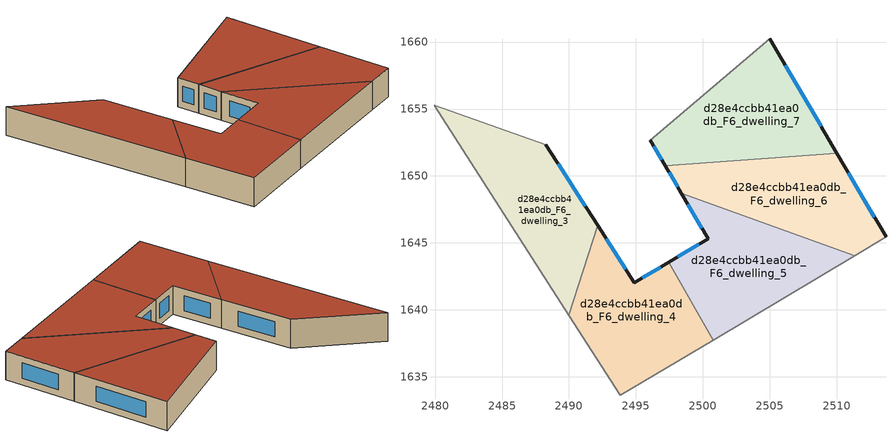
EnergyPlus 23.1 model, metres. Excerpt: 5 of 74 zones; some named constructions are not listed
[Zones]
d28e4ccbb41ea0db_F6_dwelling_3
 floor to d28e4ccbb41ea0db_F5_dwelling_3 (EU_floor_Construction): 2488.28,1652.32 2492.14,1646.31 2490,1639.59 2479.92,1655.3 z18
 wall outside (EU_wall_Construction): 2492.14,1646.31 2488.28,1652.32 z18:21
 wall to d28e4ccbb41ea0db_F6_dwelling_4 (EU_wall_Construction): 2490,1639.59 2492.14,1646.31 z18:21
 wall adiabatic (EU_wall_Construction): 2479.92,1655.3 2490,1639.59 z18:21
 wall to d28e4ccbb41ea0db_F6_dwelling_2 (EU_wall_Construction): 2488.28,1652.32 2479.92,1655.3 z18:21
 window (EU_Window_Construction): 2491.23,1647.72 2489.19,1650.91 z18.7:20.3
 roof outside (EU_roof_Construction): 2490,1639.59 2492.14,1646.31 2488.28,1652.32 2479.92,1655.3 z21
d28e4ccbb41ea0db_F6_dwelling_4
 floor to d28e4ccbb41ea0db_F5_dwelling_4 (EU_floor_Construction): 2497.44,1643.54 2500.77,1637.73 2493.84,1633.6 2490,1639.59 2492.14,1646.31 2494.89,1642.02 z18
 wall outside (EU_wall_Construction): 2497.44,1643.54 2494.89,1642.02 2492.14,1646.31 z18:21
 wall to d28e4ccbb41ea0db_F6_dwelling_5 (EU_wall_Construction): 2500.77,1637.73 2497.44,1643.54 z18:21
 wall adiabatic (EU_wall_Construction): 2490,1639.59 2493.84,1633.6 2500.77,1637.73 z18:21
 window (EU_Window_Construction): 2494.25,1643.03 2492.79,1645.3 / 2496.84,1643.18 2495.49,1642.38 z18.7:20.3
 roof outside (EU_roof_Construction): 2500.77,1637.73 2497.44,1643.54 2494.89,1642.02 2492.14,1646.31 2490,1639.59 2493.84,1633.6 z21
d28e4ccbb41ea0db_F6_dwelling_5
 floor to d28e4ccbb41ea0db_F5_dwelling_5 (EU_floor_Construction): 2511.35,1644.04 2500.77,1637.73 2497.44,1643.54 2500.4,1645.3 2498.41,1648.7 z18
 wall outside (EU_wall_Construction): 2498.41,1648.7 2500.4,1645.3 2497.44,1643.54 z18:21
 wall to d28e4ccbb41ea0db_F6_dwelling_6 (EU_wall_Construction): 2511.35,1644.04 2498.41,1648.7 z18:21
 wall adiabatic (EU_wall_Construction): 2500.77,1637.73 2511.35,1644.04 z18:21
 window (EU_Window_Construction): 2499.7,1644.89 2498.14,1643.95 / 2498.87,1647.9 2499.93,1646.1 z18.7:20.3
 roof outside (EU_roof_Construction): 2511.35,1644.04 2498.41,1648.7 2500.4,1645.3 2497.44,1643.54 2500.77,1637.73 z21
d28e4ccbb41ea0db_F6_dwelling_6
 floor to d28e4ccbb41ea0db_F5_dwelling_6 (EU_floor_Construction): 2510.01,1651.71 2513.69,1645.44 2511.35,1644.04 2498.41,1648.7 2497.2,1650.75 z18
 wall outside (EU_wall_Construction): 2497.2,1650.75 2498.41,1648.7 / 2513.69,1645.44 2510.01,1651.71 z18:21
 wall to d28e4ccbb41ea0db_F6_dwelling_7 (EU_wall_Construction): 2510.01,1651.71 2497.2,1650.75 z18:21
 wall adiabatic (EU_wall_Construction): 2511.35,1644.04 2513.69,1645.44 z18:21
 window (EU_Window_Construction): 2497.48,1650.27 2498.12,1649.18 / 2512.82,1646.91 2510.88,1650.24 z18.7:20.3
 roof outside (EU_roof_Construction): 2513.69,1645.44 2510.01,1651.71 2497.2,1650.75 2498.41,1648.7 2511.35,1644.04 z21
d28e4ccbb41ea0db_F6_dwelling_7
 floor to d28e4ccbb41ea0db_F5_dwelling_7 (EU_floor_Construction): 2504.99,1660.27 2510.01,1651.71 2497.2,1650.75 2496.07,1652.68 z18
 wall outside (EU_wall_Construction): 2496.07,1652.68 2497.2,1650.75 / 2510.01,1651.71 2504.99,1660.27 z18:21
 wall to d28e4ccbb41ea0db_F6_dwelling_8 (EU_wall_Construction): 2504.99,1660.27 2496.07,1652.68 z18:21
 window (EU_Window_Construction): 2496.34,1652.23 2496.94,1651.21 / 2508.83,1653.72 2506.17,1658.26 z18.7:20.3
 roof outside (EU_roof_Construction): 2510.01,1651.71 2504.99,1660.27 2496.07,1652.68 2497.2,1650.75 z21
[SCHEDULE:FILE] Column Number=1; Rows to Skip at Top=0; Number of Hours of Data=8760; Column Separator=Comma; Interpolate to Timestep=No; Minutes per Item=60; Adjust Schedule for Daylight Savings=Yes
Name | File
EU_Step8_GainSchedule_d28e4ccbb41ea0db_F0_dwelling_9_f000 | ../../schedules/d28e4ccbb41ea0db/d28e4ccbb41ea0db_F0_dwelling_9_f000_gain.csv
EU_Step8_GainSchedule_d28e4ccbb41ea0db_F0_dwelling_10_f000 | ../../schedules/d28e4ccbb41ea0db/d28e4ccbb41ea0db_F0_dwelling_10_f000_gain.csv
EU_Step8_GainSchedule_d28e4ccbb41ea0db_F1_dwelling_0_f000 | ../../schedules/d28e4ccbb41ea0db/d28e4ccbb41ea0db_F1_dwelling_0_f000_gain.csv
EU_Step8_GainSchedule_d28e4ccbb41ea0db_F1_dwelling_1_f000 | ../../schedules/d28e4ccbb41ea0db/d28e4ccbb41ea0db_F1_dwelling_1_f000_gain.csv
EU_Step8_GainSchedule_d28e4ccbb41ea0db_F1_dwelling_2_f000 | ../../schedules/d28e4ccbb41ea0db/d28e4ccbb41ea0db_F1_dwelling_2_f000_gain.csv
EU_Step8_GainSchedule_d28e4ccbb41ea0db_F1_dwelling_3_f000 | ../../schedules/d28e4ccbb41ea0db/d28e4ccbb41ea0db_F1_dwelling_3_f000_gain.csv
EU_Step8_GainSchedule_d28e4ccbb41ea0db_F1_dwelling_4_f000 | ../../schedules/d28e4ccbb41ea0db/d28e4ccbb41ea0db_F1_dwelling_4_f000_gain.csv
EU_Step8_GainSchedule_d28e4ccbb41ea0db_F1_dwelling_5_f000 | ../../schedules/d28e4ccbb41ea0db/d28e4ccbb41ea0db_F1_dwelling_5_f000_gain.csv
EU_Step8_GainSchedule_d28e4ccbb41ea0db_F1_dwelling_6_f000 | ../../schedules/d28e4ccbb41ea0db/d28e4ccbb41ea0db_F1_dwelling_6_f000_gain.csv
EU_Step8_GainSchedule_d28e4ccbb41ea0db_F1_dwelling_7_f000 | ../../schedules/d28e4ccbb41ea0db/d28e4ccbb41ea0db_F1_dwelling_7_f000_gain.csv
EU_Step8_GainSchedule_d28e4ccbb41ea0db_F1_dwelling_8_f000 | ../../schedules/d28e4ccbb41ea0db/d28e4ccbb41ea0db_F1_dwelling_8_f000_gain.csv
EU_Step8_GainSchedule_d28e4ccbb41ea0db_F1_dwelling_9_f000 | ../../schedules/d28e4ccbb41ea0db/d28e4ccbb41ea0db_F1_dwelling_9_f000_gain.csv
EU_Step8_GainSchedule_d28e4ccbb41ea0db_F1_dwelling_10_f000 | ../../schedules/d28e4ccbb41ea0db/d28e4ccbb41ea0db_F1_dwelling_10_f000_gain.csv
EU_Step8_GainSchedule_d28e4ccbb41ea0db_F2_dwelling_0_f000 | ../../schedules/d28e4ccbb41ea0db/d28e4ccbb41ea0db_F2_dwelling_0_f000_gain.csv
EU_Step8_GainSchedule_d28e4ccbb41ea0db_F2_dwelling_1_f000 | ../../schedules/d28e4ccbb41ea0db/d28e4ccbb41ea0db_F2_dwelling_1_f000_gain.csv
EU_Step8_GainSchedule_d28e4ccbb41ea0db_F2_dwelling_2_f000 | ../../schedules/d28e4ccbb41ea0db/d28e4ccbb41ea0db_F2_dwelling_2_f000_gain.csv
EU_Step8_GainSchedule_d28e4ccbb41ea0db_F2_dwelling_3_f000 | ../../schedules/d28e4ccbb41ea0db/d28e4ccbb41ea0db_F2_dwelling_3_f000_gain.csv
EU_Step8_GainSchedule_d28e4ccbb41ea0db_F2_dwelling_4_f000 | ../../schedules/d28e4ccbb41ea0db/d28e4ccbb41ea0db_F2_dwelling_4_f000_gain.csv
EU_Step8_GainSchedule_d28e4ccbb41ea0db_F2_dwelling_5_f000 | ../../schedules/d28e4ccbb41ea0db/d28e4ccbb41ea0db_F2_dwelling_5_f000_gain.csv
EU_Step8_GainSchedule_d28e4ccbb41ea0db_F2_dwelling_6_f000 | ../../schedules/d28e4ccbb41ea0db/d28e4ccbb41ea0db_F2_dwelling_6_f000_gain.csv
EU_Step8_GainSchedule_d28e4ccbb41ea0db_F2_dwelling_7_f000 | ../../schedules/d28e4ccbb41ea0db/d28e4ccbb41ea0db_F2_dwelling_7_f000_gain.csv
EU_Step8_GainSchedule_d28e4ccbb41ea0db_F2_dwelling_8_f000 | ../../schedules/d28e4ccbb41ea0db/d28e4ccbb41ea0db_F2_dwelling_8_f000_gain.csv
EU_Step8_GainSchedule_d28e4ccbb41ea0db_F2_dwelling_9_f000 | ../../schedules/d28e4ccbb41ea0db/d28e4ccbb41ea0db_F2_dwelling_9_f000_gain.csv
EU_Step8_GainSchedule_d28e4ccbb41ea0db_F2_dwelling_10_f000 | ../../schedules/d28e4ccbb41ea0db/d28e4ccbb41ea0db_F2_dwelling_10_f000_gain.csv
EU_Step8_GainSchedule_d28e4ccbb41ea0db_F4_dwelling_1_f000 | ../../schedules/d28e4ccbb41ea0db/d28e4ccbb41ea0db_F4_dwelling_1_f000_gain.csv
EU_Step8_GainSchedule_d28e4ccbb41ea0db_F4_dwelling_2_f000 | ../../schedules/d28e4ccbb41ea0db/d28e4ccbb41ea0db_F4_dwelling_2_f000_gain.csv
EU_Step8_GainSchedule_d28e4ccbb41ea0db_F4_dwelling_3_f000 | ../../schedules/d28e4ccbb41ea0db/d28e4ccbb41ea0db_F4_dwelling_3_f000_gain.csv
EU_Step8_GainSchedule_d28e4ccbb41ea0db_F4_dwelling_4_f000 | ../../schedules/d28e4ccbb41ea0db/d28e4ccbb41ea0db_F4_dwelling_4_f000_gain.csv
EU_Step8_GainSchedule_d28e4ccbb41ea0db_F4_dwelling_5_f000 | ../../schedules/d28e4ccbb41ea0db/d28e4ccbb41ea0db_F4_dwelling_5_f000_gain.csv
EU_Step8_GainSchedule_d28e4ccbb41ea0db_F4_dwelling_6_f000 | ../../schedules/d28e4ccbb41ea0db/d28e4ccbb41ea0db_F4_dwelling_6_f000_gain.csv
EU_Step8_GainSchedule_d28e4ccbb41ea0db_F4_dwelling_7_f000 | ../../schedules/d28e4ccbb41ea0db/d28e4ccbb41ea0db_F4_dwelling_7_f000_gain.csv
EU_Step8_GainSchedule_d28e4ccbb41ea0db_F4_dwelling_8_f000 | ../../schedules/d28e4ccbb41ea0db/d28e4ccbb41ea0db_F4_dwelling_8_f000_gain.csv
EU_Step8_GainSchedule_d28e4ccbb41ea0db_F4_dwelling_9_f000 | ../../schedules/d28e4ccbb41ea0db/d28e4ccbb41ea0db_F4_dwelling_9_f000_gain.csv
EU_Step8_GainSchedule_d28e4ccbb41ea0db_F5_dwelling_0_f000 | ../../schedules/d28e4ccbb41ea0db/d28e4ccbb41ea0db_F5_dwelling_0_f000_gain.csv
EU_Step8_GainSchedule_d28e4ccbb41ea0db_F5_dwelling_1_f000 | ../../schedules/d28e4ccbb41ea0db/d28e4ccbb41ea0db_F5_dwelling_1_f000_gain.csv
EU_Step8_GainSchedule_d28e4ccbb41ea0db_F5_dwelling_2_f000 | ../../schedules/d28e4ccbb41ea0db/d28e4ccbb41ea0db_F5_dwelling_2_f000_gain.csv
EU_Step8_GainSchedule_d28e4ccbb41ea0db_F5_dwelling_3_f000 | ../../schedules/d28e4ccbb41ea0db/d28e4ccbb41ea0db_F5_dwelling_3_f000_gain.csv
EU_Step8_GainSchedule_d28e4ccbb41ea0db_F5_dwelling_4_f000 | ../../schedules/d28e4ccbb41ea0db/d28e4ccbb41ea0db_F5_dwelling_4_f000_gain.csv
EU_Step8_GainSchedule_d28e4ccbb41ea0db_F5_dwelling_5_f000 | ../../schedules/d28e4ccbb41ea0db/d28e4ccbb41ea0db_F5_dwelling_5_f000_gain.csv
EU_Step8_GainSchedule_d28e4ccbb41ea0db_F5_dwelling_6_f000 | ../../schedules/d28e4ccbb41ea0db/d28e4ccbb41ea0db_F5_dwelling_6_f000_gain.csv
EU_Step8_GainSchedule_d28e4ccbb41ea0db_F5_dwelling_7_f000 | ../../schedules/d28e4ccbb41ea0db/d28e4ccbb41ea0db_F5_dwelling_7_f000_gain.csv
EU_Step8_GainSchedule_d28e4ccbb41ea0db_F5_dwelling_8_f000 | ../../schedules/d28e4ccbb41ea0db/d28e4ccbb41ea0db_F5_dwelling_8_f000_gain.csv
EU_Step8_GainSchedule_d28e4ccbb41ea0db_F5_dwelling_9_f000 | ../../schedules/d28e4ccbb41ea0db/d28e4ccbb41ea0db_F5_dwelling_9_f000_gain.csv
